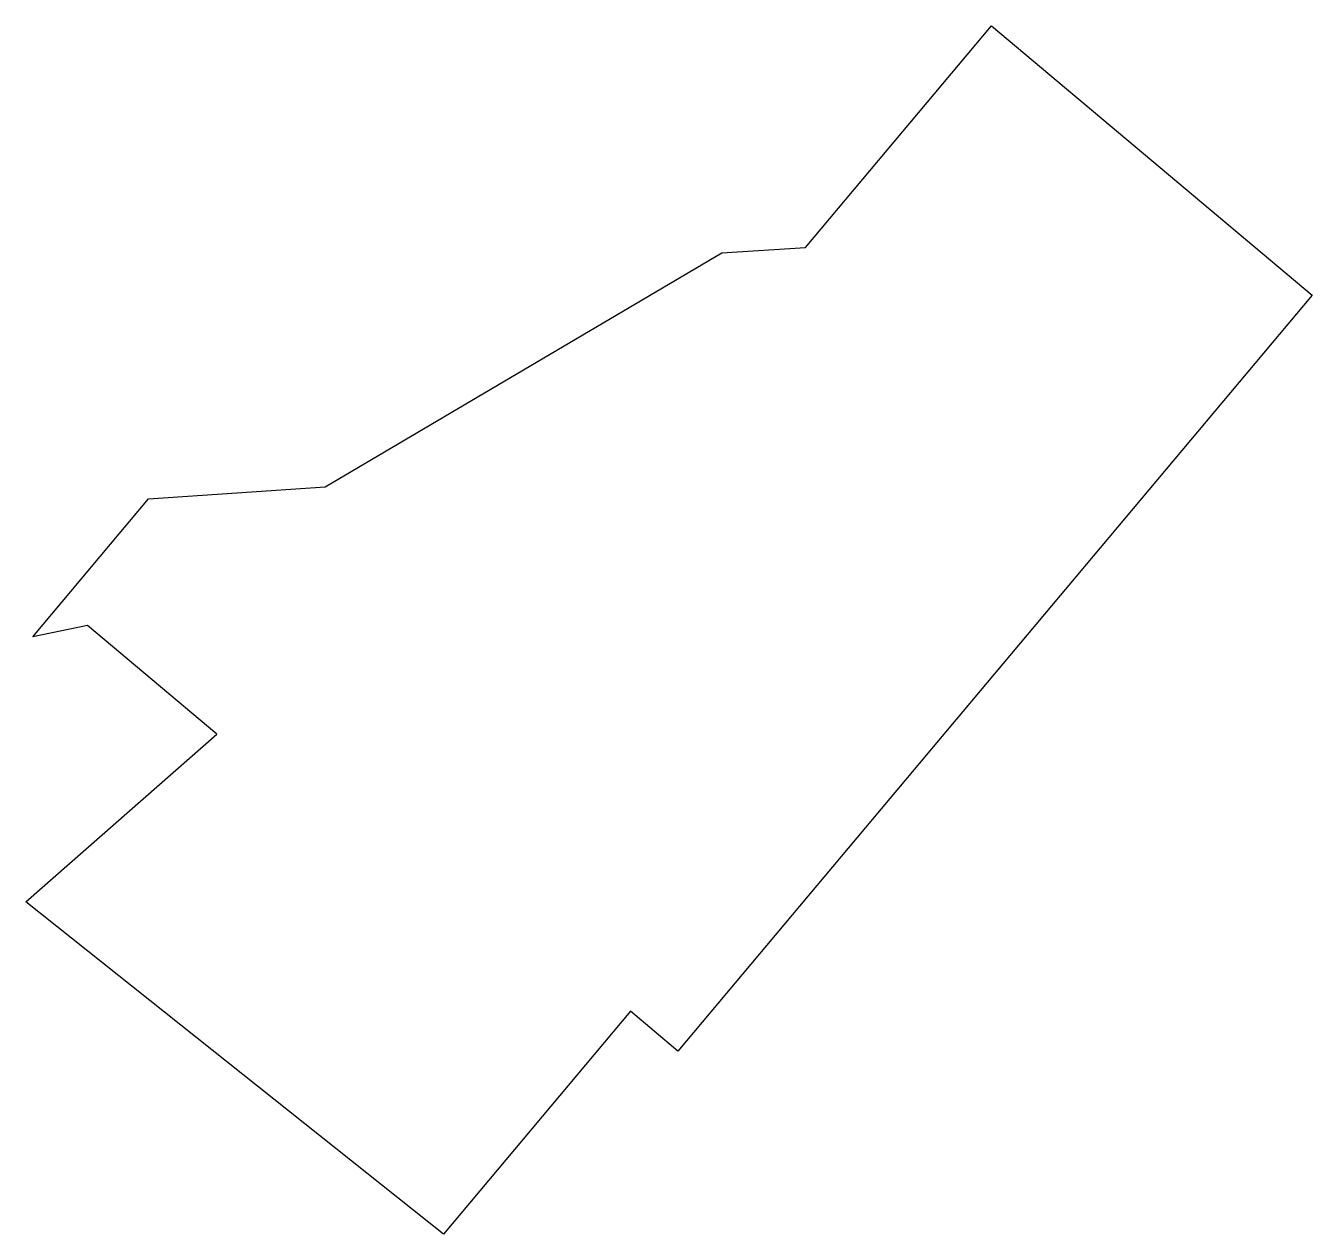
# Model space of a CAD drawing. Header units: inches. Extents: x -11 to 4966, y -2298 to 2375.
import ezdxf

# ---------------------------------------------------------------- set-up
doc = ezdxf.new("R2010")
doc.units = ezdxf.units.IN
doc.header["$MEASUREMENT"] = 0

msp = doc.modelspace()

# ---------------------------------------------------------------- linework, layer by layer
for p, q in [((3005.4, 1518.1), (3724.6, 2375.2)), ((3724.6, 2375.2), (4965.6, 1333.9)), ((1147.3, 591.7), (2681.9, 1496.4)), ((2681.9, 1496.4), (3005.4, 1518.1)), ((4965.6, 1333.9), (2512, -1590.3)), ((463.7, 545.3), (1147.3, 591.7)), ((16.3, 12.1), (463.7, 545.3)), ((227.8, 56.3), (16.4, 12.2)), ((728.8, -364), (227.8, 56.3)), ((-11, -1012.8), (728.8, -364)), ((1604.7, -2298.1), (-11, -1012.8)), ((2328.1, -1436), (1604.7, -2298.1)), ((2512, -1590.3), (2328.1, -1436))]:
    msp.add_line(p, q)

doc.saveas('drawing.dxf')
